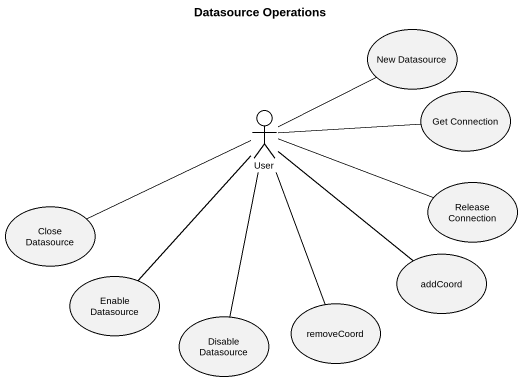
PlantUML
@startuml
title Datasource Operations
usecase "New Datasource" as New_Datasource
actor User
usecase "Get Connection" as Get_Connection
usecase "Release Connection" as Release_Connection
usecase "Close Datasource" as Close_Datasource
usecase "Enable Datasource" as Enable_Datasource
usecase addCoord
usecase removeCoord
usecase "Disable Datasource" as Disable_Datasource
User -up- New_Datasource
User -right- Get_Connection
User -right- Release_Connection
User -left- Close_Datasource
User -- Enable_Datasource
User -- addCoord
User -- removeCoord
User -- Disable_Datasource
@enduml
